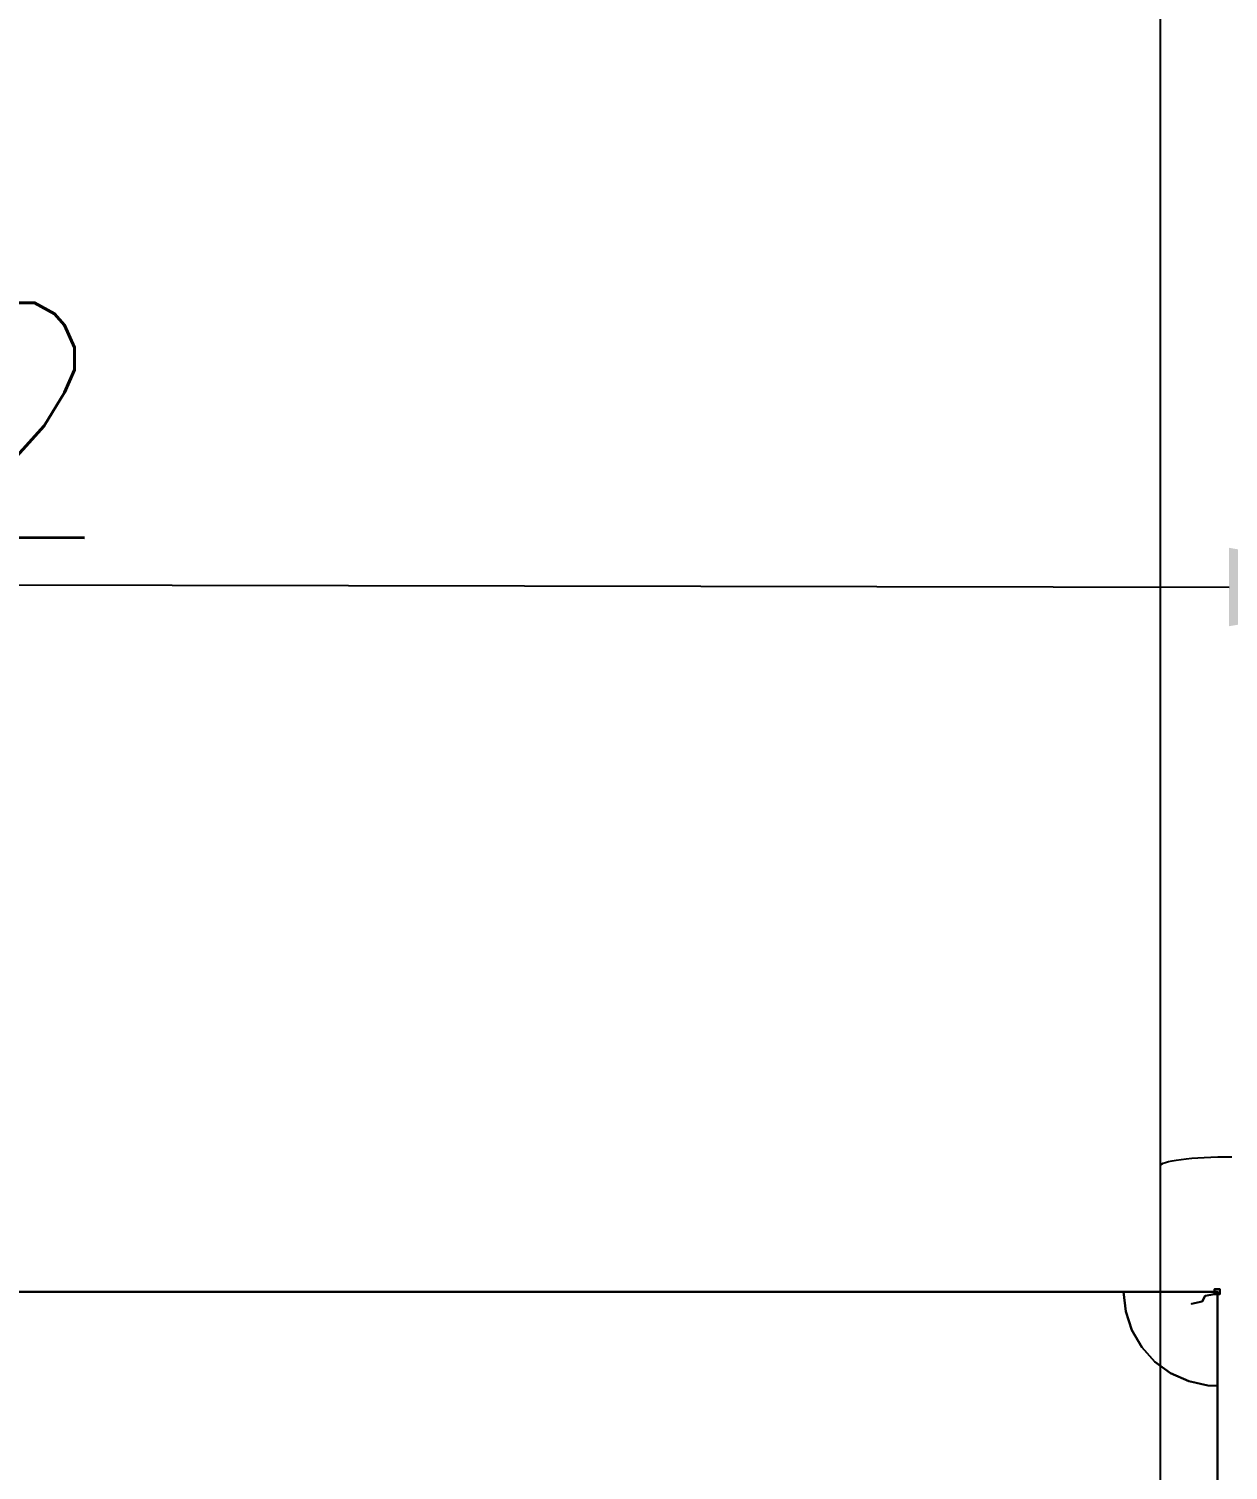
# Model space of a CAD drawing. Header units: millimetres. Extents: x 149919 to 150445, y 136651 to 136866.
# Drawn here: x 150358.02 to 150370.78, y 136790.68 to 136806.01 of the extents above; entities that cross this region are included whole.
import ezdxf

# ---------------------------------------------------------------- set-up
doc = ezdxf.new("R2010")
doc.units = ezdxf.units.MM
doc.header["$LTSCALE"] = 0.25
doc.linetypes.add('XKITLINE00', pattern=[0])
doc.layers.add('Horizontal Surface', color=7, linetype='Continuous')
doc.layers.add('Wall', color=7, linetype='Continuous')
doc.styles.add('ROMANS', font='romans.shx')
doc.dimstyles.new('MD300', dxfattribs={"dimtxt": 2.5, "dimasz": 2.5, "dimexe": 1, "dimexo": 1, "dimgap": 0.5, "dimtad": 1, "dimdec": 1, "dimlfac": 50, "dimrnd": 0.5, "dimdsep": 46, "dimtxsty": 'ROMANS', "dimcen": 1, "dimclrd": 146, "dimclre": 146, "dimclrt": 30, "dimadec": 1, "dimazin": 2, "dimtfac": 1, "dimtdec": 1, "dimtmove": 0, "dimatfit": 1, "dimfxl": 1, "dimtolj": 1, "dimtzin": 0, "dimlwd": -1, "dimlwe": -1, "dimarcsym": 0})

# ---------------------------------------------------------------- blocks, each defined once
blk = doc.blocks.new('çatıı')
at = {"color": 8, "linetype": 'XKITLINE00'}
for p, q in [((22823.8, 15691.8), (22823.8, 14354.3)), ((22824.2, 14355.3), (22823.8, 14354.3)), ((22824.2, 14355.3), (22823.8, 14354.3)), ((22823.8, 14354.3), (22823.8, 12689.5)), ((22824.2, 14355.3), (22825.3, 14356.2)), ((22824.2, 14355.3), (22825.3, 14356.2)), ((22825.3, 14356.2), (22827.1, 14357.1)), ((22827.1, 14357.1), (22829.6, 14358)), ((22829.6, 14358), (22832.8, 14358.9)), ((22832.8, 14358.9), (22836.6, 14359.7)), ((22836.6, 14359.7), (22841.1, 14360.5)), ((22841.1, 14360.5), (22846.1, 14361.2)), ((22846.1, 14361.2), (22851.7, 14361.8)), ((22851.7, 14361.8), (22857.7, 14362.4)), ((22857.7, 14362.4), (22864.1, 14362.9)), ((22864.1, 14362.9), (22870.8, 14363.3)), ((22870.8, 14363.3), (22877.9, 14363.6)), ((22877.9, 14363.6), (22885.1, 14363.8)), ((22885.1, 14363.8), (22892.5, 14364)), ((22892.5, 14364), (22900, 14364))]:
    blk.add_line(p, q, dxfattribs=at)
blk = doc.blocks.new('*D9')
at = {"color": 146, "transparency": 16777216}
for p, q in [((150337.082, 136805.078), (150337.071, 136799.134)), ((150373.294, 136805.011), (150373.283, 136799.067)), ((150339.573, 136800.13), (150370.785, 136800.072))]:
    blk.add_line(p, q, dxfattribs=at)
for points in [[(150339.573, 136800.546), (150339.572, 136799.713), (150337.073, 136800.134)], [(150370.785, 136800.489), (150370.784, 136799.655), (150373.285, 136800.067)]]:
    blk.add_solid(points, dxfattribs=at)
at = {"layer": 'DEFPOINTS', "color": 0, "transparency": 16777216}
for p in [(150337.084, 136806.078), (150373.296, 136806.011), (150373.285, 136800.067)]:
    blk.add_point(p, dxfattribs=at)
at = {"color": 1, "transparency": 16777216, "insert": (150355.182, 136801.851), "char_height": 2.5, "attachment_point": 5, "rotation": 359.894, "style": 'ROMANS'}
blk.add_mtext('\\A1;36.2', dxfattribs=at)

msp = doc.modelspace()

# ---------------------------------------------------------------- linework, layer by layer
at = {"layer": 'Horizontal Surface', "color": 54}
msp.add_polyline3d([(150370.629, 136792.55, 1), (150370.685, 136792.55, 1), (150370.685, 136792.602, 1), (150370.629, 136792.602, 1)], close=True, dxfattribs=at)

# ---------------------------------------------------------------- block references
at = {"xscale": 0.009999943142843078, "yscale": 0.009999943142843078, "zscale": 0.009999943142843078}
msp.add_blockref('çatıı', (150141.814, 136650.373), dxfattribs=at)

# ---------------------------------------------------------------- dimensions: what is measured, and where the dimension line sits
dim = msp.add_aligned_dim(p1=(150337.084, 136806.078), p2=(150373.296, 136806.011), distance=-5.944, dimstyle='MD300', override={"dimdec": 2, "dimlfac": 1, "dimrnd": 0.05, "dimclrt": 1})
dim.commit()
dim.dimension.update_dxf_attribs({"geometry": '*D9', "text_midpoint": (150355.182, 136801.851)})

# ---------------------------------------------------------------- meshes
at = {"layer": 'Wall'}
mesh = msp.add_polyface(dxfattribs=at)
corners = [(150370.685, 136792.602), (150370.685, 136792.602, 1), (150370.685, 136792.55), (150370.685, 136792.55, 1), (150370.629, 136792.55), (150370.629, 136792.55, 1), (150370.629, 136792.602), (150370.629, 136792.602, 1), (150370.685, 136792.602), (150370.685, 136792.602, 1)]
mesh.append_faces([[corners[k] for k in face] for face in [(0, 1, 3, 2), (2, 3, 5, 4), (4, 5, 7, 6), (6, 7, 9, 8)]], dxfattribs={"color": 54})
mesh = msp.add_polyface(dxfattribs=at)
corners = [(150370.629, 136792.602, 1), (150370.629, 136792.602, 2), (150370.629, 136792.55, 1), (150370.629, 136792.55, 2), (150370.685, 136792.55, 1), (150370.685, 136792.55, 2), (150370.685, 136792.602, 1), (150370.685, 136792.602, 2), (150370.629, 136792.602, 1), (150370.629, 136792.602, 2)]
mesh.append_faces([[corners[k] for k in face] for face in [(0, 1, 3, 2), (2, 3, 5, 4), (4, 5, 7, 6), (6, 7, 9, 8)]], dxfattribs={"color": 54})
mesh = msp.add_polyface(dxfattribs=at)
corners = [(150370.629, 136792.602, 1), (150370.629, 136792.602, 2), (150370.629, 136792.55, 1), (150370.629, 136792.55, 2), (150370.685, 136792.55, 1), (150370.685, 136792.55, 2), (150370.685, 136792.602, 1), (150370.685, 136792.602, 2), (150370.629, 136792.602, 1), (150370.629, 136792.602, 2)]
mesh.append_faces([[corners[k] for k in face] for face in [(0, 1, 3, 2), (2, 3, 5, 4), (4, 5, 7, 6), (6, 7, 9, 8)]], dxfattribs={"color": 54})
mesh = msp.add_polyface(dxfattribs=at)
corners = [(150370.663, 136778.734), (150370.663, 136778.734, 0.2), (150370.663, 136724.574), (150370.663, 136724.574, 0.2), (150265.663, 136724.574), (150265.663, 136724.574, 0.2), (150265.663, 136792.574), (150265.663, 136792.574, 0.2), (150370.663, 136792.574), (150370.663, 136792.574, 0.2), (150370.663, 136778.734), (150370.663, 136778.734, 0.2)]
mesh.append_faces([[corners[k] for k in face] for face in [(0, 1, 3, 2), (2, 3, 5, 4), (4, 5, 7, 6), (6, 7, 9, 8), (8, 9, 11, 10)]], dxfattribs={"color": 7})
mesh = msp.add_polyface(dxfattribs=at)
corners = [(150369.663, 136792.574), (150369.663, 136792.574, 0.2), (150369.686, 136792.367), (150369.686, 136792.367, 0.2), (150369.75, 136792.168), (150369.75, 136792.168, 0.2), (150369.855, 136791.987), (150369.855, 136791.987, 0.2), (150369.995, 136791.831), (150369.995, 136791.831, 0.2), (150370.163, 136791.709), (150370.163, 136791.709, 0.2), (150370.355, 136791.624), (150370.355, 136791.624, 0.2), (150370.56, 136791.58), (150370.56, 136791.58, 0.2), (150370.663, 136791.574), (150370.663, 136791.574, 0.2)]
mesh.append_faces([[corners[k] for k in face] for face in [(0, 1, 3, 2), (2, 3, 5, 4), (4, 5, 7, 6), (6, 7, 9, 8), (8, 9, 11, 10), (10, 11, 13, 12), (12, 13, 15, 14), (14, 15, 17, 16)]], dxfattribs={"color": 7})
mesh = msp.add_polyface(dxfattribs=at)
corners = [(150370.629, 136792.55, 0.85), (150370.629, 136792.55, 1), (150370.531, 136792.532, 0.85), (150370.531, 136792.532, 1), (150370.498, 136792.472, 0.85), (150370.498, 136792.472, 1), (150370.386, 136792.446, 0.85), (150370.386, 136792.446, 1)]
mesh.append_faces([[corners[k] for k in face] for face in [(0, 1, 3, 2), (2, 3, 5, 4), (4, 5, 7, 6)]], dxfattribs={"color": 1})

doc.saveas('drawing.dxf')
